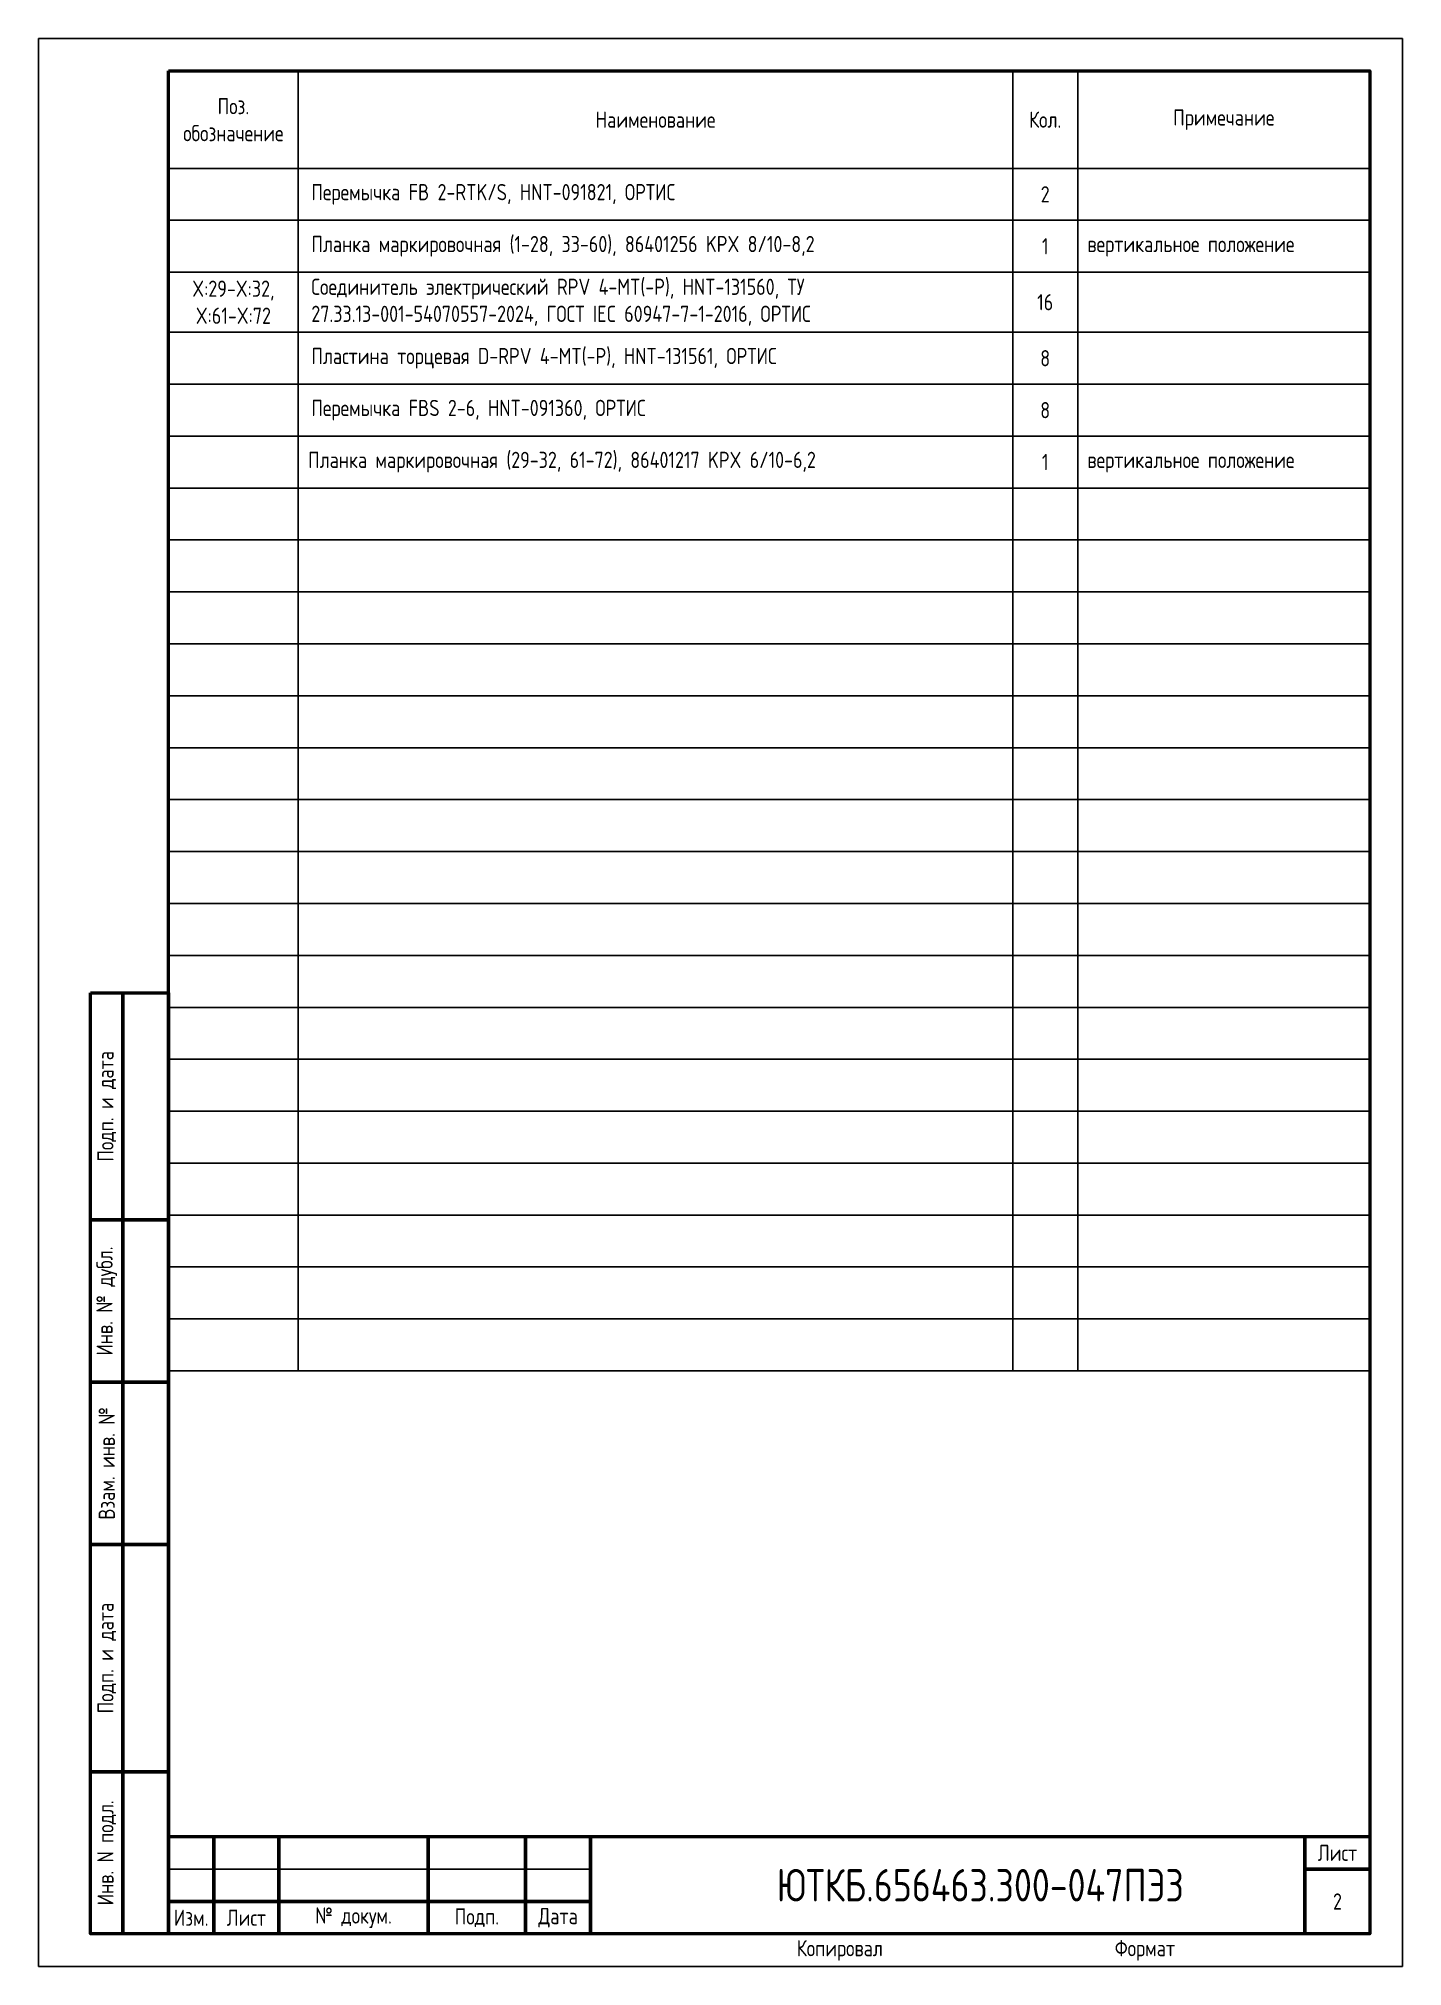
# Paper-space layout 'A4-5' of a CAD drawing. Header units: millimetres. Extents: x -87 to 31, y 22 to 188.
# The model-space entities are those that its viewports show. They can reach past a viewport. Long polylines and large blocks are cut down to what shows.
import ezdxf

# ---------------------------------------------------------------- set-up
doc = ezdxf.new("R2010")
doc.units = ezdxf.units.MM
doc.styles.add('Gost_type_A', font='GOST_A.TTF')

# ---------------------------------------------------------------- blocks, each defined once
blk = doc.blocks.new('Формат_А3')
blk.add_lwpolyline([(-420, 297), (0, 297), (0, 0), (-420, 0)], close=True)
blk = doc.blocks.new('Штамп левый нижний')
at = {"lineweight": 50}
for points in [[(-12, 145), (-7, 145), (-7, 110), (-12, 110)], [(-7, 145), (0, 145), (0, 110), (-7, 110)], [(-12, 110), (-7, 110), (-7, 85), (-12, 85)], [(-7, 110), (0, 110), (0, 85), (-7, 85)], [(-12, 85), (-7, 85), (-7, 60), (-12, 60)], [(-7, 85), (0, 85), (0, 60), (-7, 60)], [(-12, 60), (-7, 60), (-7, 25), (-12, 25)], [(-7, 60), (0, 60), (0, 25), (-7, 25)], [(-12, 25), (-7, 25), (-7, 0), (-12, 0)], [(-7, 25), (0, 25), (0, 0), (-7, 0)]]:
    blk.add_lwpolyline(points, close=True, dxfattribs=at)
at = {"char_height": 2.5, "attachment_point": 5, "rotation": 90, "style": 'Gost_type_A'}
for s, insert, width in [('Подп. и дата', (-9.5, 127.5), 35), ('Инв. № дубл.', (-9.5, 97.5), 25), ('Взам. инв. №', (-9.5, 72.5), 25), ('Подп. и дата', (-9.5, 42.5), 35), ('Инв. N подл.', (-9.5, 12.5), 25)]:
    blk.add_mtext(s, dxfattribs=dict(at, insert=insert, width=width))
blk = doc.blocks.new('Формат_А4')
blk.add_lwpolyline([(0, 297), (0, 0), (-210, 0), (-210, 297)], close=True)
at = {"lineweight": 50}
blk.add_lwpolyline([(-190, 292), (-5, 292), (-5, 5), (-190, 5)], close=True, dxfattribs=at)
blk = doc.blocks.new('Штамп малый нижний')
at = {"lineweight": 50}
for points in [[(-185, 15), (-178, 15), (-178, 5), (-185, 5)], [(-178, 15), (-168, 15), (-168, 5), (-178, 5)], [(-168, 15), (-145, 15), (-145, 5), (-168, 5)], [(-145, 15), (-130, 15), (-130, 5), (-145, 5)], [(-130, 15), (-120, 15), (-120, 5), (-130, 5)], [(-120, 15), (-10, 15), (-10, 0), (-120, 0)], [(-10, 15), (0, 15), (0, 10), (-10, 10)], [(-10, 10), (0, 10), (0, 0), (-10, 0)], [(-185, 5), (-178, 5), (-178, 0), (-185, 0)], [(-178, 5), (-168, 5), (-168, 0), (-178, 0)], [(-168, 5), (-145, 5), (-145, 0), (-168, 0)], [(-145, 5), (-130, 5), (-130, 0), (-145, 0)], [(-130, 5), (-120, 5), (-120, 0), (-130, 0)]]:
    blk.add_lwpolyline(points, close=True, dxfattribs=at)
for points in [[(-185, 15), (-178, 15), (-178, 10), (-185, 10)], [(-178, 15), (-168, 15), (-168, 10), (-178, 10)], [(-168, 15), (-145, 15), (-145, 10), (-168, 10)], [(-145, 15), (-130, 15), (-130, 10), (-145, 10)], [(-130, 15), (-120, 15), (-120, 10), (-130, 10)], [(-185, 10), (-178, 10), (-178, 5), (-185, 5)], [(-178, 10), (-168, 10), (-168, 5), (-178, 5)], [(-168, 10), (-145, 10), (-145, 5), (-168, 5)], [(-145, 10), (-130, 10), (-130, 5), (-145, 5)], [(-130, 10), (-120, 10), (-120, 5), (-130, 5)]]:
    blk.add_lwpolyline(points, close=True)
at = {"char_height": 2.5, "style": 'Gost_type_A'}
for s, insert, width, attachment_point in [('Лист', (-5, 12.5), 10, 5), ('Изм.', (-181.5, 2.5), 7, 5), ('Лист', (-173, 2.5), 10, 5), ('№ докум.', (-156.5, 2.5), 23, 5), ('Подп.', (-137.5, 2.5), 15, 5), ('Дата', (-125, 2.5), 10, 5), ('Копировал', (-75, -2.53), 13.1202, 6), ('Формат', (-30, -2.53), 13.1202, 6)]:
    blk.add_mtext(s, dxfattribs=dict(at, insert=insert, width=width, attachment_point=attachment_point))
blk = doc.blocks.new('*T25')
at = {"color": 0, "lineweight": -2, "transparency": 16777216}
for p, q in [((0, 0), (185, 0)), ((0, 0), (0, -15)), ((20, 0), (20, -15)), ((130, 0), (130, -15)), ((140, 0), (140, -15)), ((185, 0), (185, -15)), ((210, 0), (395, 0)), ((210, 0), (210, -15)), ((230, 0), (230, -15)), ((340, 0), (340, -15)), ((350, 0), (350, -15)), ((395, 0), (395, -15))]:
    blk.add_line(p, q, dxfattribs=at)
at = {"color": 0, "linetype": 'ByBlock', "lineweight": -2, "transparency": 16777216}
for p, q in [((0, -15), (185, -15)), ((0, -15), (0, -228.01)), ((20, -15), (20, -228.01)), ((130, -15), (130, -228.01)), ((140, -15), (140, -87.45)), ((185, -15), (185, -228.01)), ((210, -15), (395, -15)), ((210, -15), (210, -200.25)), ((230, -15), (230, -200.25)), ((340, -15), (340, -200.25)), ((350, -15), (350, -56.25)), ((395, -15), (395, -200.25)), ((210, -23), (395, -23)), ((0, -28.63), (185, -28.63)), ((210, -31), (395, -31)), ((0, -38.06), (185, -38.06)), ((210, -40.25), (395, -40.25)), ((0, -47.45), (185, -47.45)), ((210, -48.25), (395, -48.25)), ((0, -55.45), (185, -55.45)), ((210, -56.25), (395, -56.25)), ((350, -56.25), (350, -64.25)), ((0, -63.45), (185, -63.45)), ((210, -64.25), (395, -64.25)), ((350, -64.25), (350, -72.25)), ((0, -71.45), (185, -71.45)), ((210, -72.25), (395, -72.25)), ((350, -72.25), (350, -80.25)), ((0, -79.45), (185, -79.45)), ((210, -80.25), (395, -80.25)), ((350, -80.25), (350, -96.25)), ((0, -87.45), (185, -87.45)), ((140, -87.45), (140, -160.12)), ((210, -88.25), (395, -88.25)), ((0, -95.45), (185, -95.45)), ((210, -96.25), (395, -96.25)), ((350, -96.25), (350, -104.25)), ((0, -103.45), (185, -103.45)), ((210, -104.25), (395, -104.25)), ((350, -104.25), (350, -200.25)), ((0, -111.45), (185, -111.45)), ((210, -112.25), (395, -112.25)), ((0, -120.12), (185, -120.12)), ((210, -120.25), (395, -120.25)), ((0, -128.12), (185, -128.12)), ((210, -128.25), (395, -128.25)), ((0, -136.12), (185, -136.12)), ((210, -136.25), (395, -136.25)), ((0, -144.12), (185, -144.12)), ((210, -144.25), (395, -144.25)), ((0, -152.12), (185, -152.12)), ((210, -152.25), (395, -152.25)), ((0, -160.12), (185, -160.12)), ((140, -160.12), (140, -228.01)), ((210, -160.25), (395, -160.25)), ((0, -168.12), (185, -168.12)), ((210, -168.25), (395, -168.25)), ((0, -177.55), (185, -177.55)), ((210, -176.25), (395, -176.25)), ((0, -185.55), (185, -185.55)), ((210, -184.25), (395, -184.25)), ((210, -192.25), (395, -192.25)), ((0, -193.55), (185, -193.55)), ((210, -200.25), (395, -200.25)), ((0, -202.6), (185, -202.6)), ((0, -212.01), (185, -212.01)), ((0, -220.01), (185, -220.01)), ((0, -228.01), (185, -228.01))]:
    blk.add_line(p, q, dxfattribs=at)
at = {"transparency": 16777216, "char_height": 2.5, "style": 'Gost_type_A'}
for s, insert, width, attachment_point in [('Поз. обозначение', (10, -7.5), 17, 5), ('Примечание', (162.5, -7.5), 42, 5), ('Поз. обозначение', (220, -7.5), 17, 5), ('Примечание', (372.5, -7.5), 42, 5), ('Наименование', (75, -7.5), 107, 5), ('Кол.', (135, -7.5), 7, 5), ('Наименование', (285, -7.5), 107, 5), ('Кол.', (345, -7.5), 7, 5), ('Перемычка ПС 2-8, 15000020, СТЭЗ ', (21.5, -91.45), 107, 4), ('6', (135, -91.45), 7, 5), ('2', (135, -99.45), 7, 5), ('Планка маркировочная (1-14) (14,12,10,8,6,4,2; 13,11,9,7,5,3,1), 86401256 KPX 8/10-8,2', (21.5, -107.45), 107, 4), ('2', (135, -107.45), 7, 5), ('{\\C256;Блок испытательный, в составе:}', (21.5, -115.78), 107, 4), ('Блок базовый ЭПББ 4+1, 111505, ТУ 27.33.13-001-53942713-2023, ЭПРОМ', (21.5, -124.12), 107, 4), ('10', (135, -124.12), 7, 5), ('Крышка рабочая ЭПРК 4+1, 121505, ТУ 27.33.13-001-53942713-2023, ЭПРОМ', (21.5, -132.12), 107, 4), ('10', (135, -132.12), 7, 5), ('Холостая крышка ЭПХК 4+1, 141505, ТУ 27.33.13-001-53942713-2023, ЭПРОМ', (21.5, -140.12), 107, 4), ('4', (135, -140.12), 7, 5), ('Планка маркировочная (1-10) (2,4.6,8,10; 1,3,5,7,9), 86401256 KPX 8/10-8,2', (21.5, -148.12), 107, 4), ('10', (135, -148.12), 7, 5), ('Планка маркировочная (1-10) (10,8,6,4,2; 9,7,5,3,1), 86401256 KPX 8/10-8,2', (21.5, -156.12), 107, 4), ('10', (135, -156.12), 7, 5)]:
    blk.add_mtext(s, dxfattribs=dict(at, insert=insert, width=width, attachment_point=attachment_point))
at = {"color": 0, "transparency": 16777216, "char_height": 2.5, "style": 'Gost_type_A'}
for s, insert, width, attachment_point in [('{\\C256;Интеллектуальное электронное устройство ЮНИТ-М510-РЗТ-Р102-К101-х-В101-М168.0600-С01.03,\\PНЛПР.656122.602-XXX, ООО Юнител Инжиниринг}', (22, -21.81), 106, 4), ('Перемычка FB 2-RTK/S, HNT-091821, ОРТИС', (232, -19), 106, 4), ('2', (345, -19), 7, 5), ('A1, A2', (10, -21.81), 18, 5), ('2', (135, -21.81), 7, 5), ('{\\C256;Планка маркировочная} (1-28, 33-60), 86401256 KPX 8/10-8,2', (232, -27), 106, 4), ('1', (345, -27), 7, 5), ('вертикальное положение', (351.5, -27), 42, 4), ('Блок интерфейсный ИЧМ ЮНИТ-ИЧМ-СУГР-К, ТУ 27.12.23-609-61775353-2024,     ООО Юнител Инжиниринг', (22, -33.34), 106, 4), ('A1.1, A2.1', (10, -33.34), 18, 5), ('2', (135, -33.34), 7, 5), ('X:29-X:32, X:61-X:72', (220, -35.62), 18, 5), ('Соединитель электрический RPV 4-MT(-P), HNT-131560, ТУ 27.33.13-001-54070557-2024, ГОСТ IEC 60947-7-1-2016, ОРТИС ', (232, -35.62), 106, 4), ('16', (345, -35.62), 7, 5), ('EL1', (10, -42.75), 18, 5), ('Светильник светодиодный ЖКХ-08 Д с кабелем 3 м, 5000 К,\\PТУ 3461-009-01281952-2018, Фокус ', (22, -42.75), 106, 4), ('1', (135, -42.75), 7, 5), ('Пластина торцевая D-RPV 4-MT(-P), HNT-131561, ОРТИС', (232, -44.25), 106, 4), ('8', (345, -44.25), 7, 5), ('HL1', (10, -51.45), 18, 5), ('{\\C256;Лампа СКЛ 14Н-2-Ж-2-220 П Ч IP65 ЯШГК.433137.068 ТУ, Протон-Импульс}', (22, -51.45), 106, 4), ('1', (135, -51.45), 7, 5), ('Перемычка FBS 2-6, HNT-091360, ОРТИС', (232, -52.25), 106, 4), ('8', (345, -52.25), 7, 5), ('R1, R2', (10, -59.45), 18, 5), ('{\\C256;Резистор С5-35В, 16 Вт, 15 кОм, ±10%, ОЖО.467.541 ТУ, Кермет}', (22, -59.45), 106, 4), ('1', (135, -59.45), 7, 5), ('{\\C256;Планка маркировочная} (29-32, 61-72), 86401217 KPX 6/10-6,2', (231.5, -60.25), 107, 4), ('1', (345, -60.25), 7, 5), ('вертикальное положение', (351.5, -60.25), 42, 4), ('SG1, SG7', (10, -67.45), 18, 5), ('{\\C256;Блок испытательный, в составе:}', (22, -67.45), 106, 4), ('{\\C256;Блок базовый ЭПББ 6+1, 111507, ТУ 27.33.13-001-53942713-2023, НПП "ЭПРОМ"}', (22, -75.45), 106, 4), ('2', (135, -75.45), 7, 5), ('{\\C256;Крышка рабочая ЭПРК 6+1, 121507, ТУ 27.33.13-001-53942713-2023, НПП "ЭПРОМ"}', (22, -83.45), 106, 4), ('2', (135, -83.45), 7, 5), ('{\\C256;Планка маркировочная} (1-14) (2,4.6,8,10,12,14; 1,3,5,7,9,11,13){\\C256;, 86401256 KPX 8/10-8,2}', (21.5, -99.45), 107, 4), ('горизонтальное положение', (141.5, -99.45), 42, 4), ('горизонтальное положение', (141.5, -107.45), 42, 4), ('SG2-SG6, SG8-SG12', (10, -115.78), 18, 5), ('горизонтальное положение', (141.5, -148.12), 42, 4), ('горизонтальное положение', (141.5, -156.12), 42, 4), ('SQ1, SQ2', (10, -164.12), 18, 5), ('{\\C256;Выключатель путевой ВВП11-10А313-20У311, ТУ 3428-155-00216823-2005, ВНИИР }', (22, -164.12), 106, 4), ('2', (135, -164.12), 7, 5), ('{\\C256;Блок-приставка конденсаторная ЮНИТ-БК-02, ТУ 27.12.31-601-61775353-2016, }ООО Юнител Инжиниринг', (22, -172.83), 106, 4), ('UZ1, UZ2', (10, -172.83), 18, 5), ('2', (135, -172.83), 7, 5), ('WE1', (10, -181.55), 18, 5), ('Кабель 3м 2х0,75, Фокус', (22, -181.55), 106, 4), ('1', (135, -181.55), 7, 5), ('{\\C256;в составе позиции} EL1', (141.5, -181.55), 42, 4), ('WE2', (10, -189.55), 18, 5), ('Провод ПВСнг(А)-LS 2х0,75, ГОСТ 7399-97', (22, -189.55), 106, 4), ('4', (135, -189.55), 7, 5), ('{\\C256;м}', (141.5, -189.55), 42, 4), ('{\\C256;Патч-корд экранированный, категории 5е, FTP серый PC-FTP-RJ45-Cat.5e-1,5m-LSZH, 8871c, Cabeus}', (22, -198.07), 106, 4), ('WE3, WE4', (10, -198.07), 18, 5), ('2', (135, -198.07), 7, 5), ('X:1-X:28, X:33-X:60', (10, -207.3), 18, 5), ('Соединитель электрический RUT 6-RTK/S, HNT-090374, ТУ 27.33.13-001-54070557-2024, ГОСТ IEC 60947-7-1-2016, ОРТИС', (22, -207.3), 106, 4), ('56', (135, -207.3), 7, 5), ('Пластина торцевая D-RUT 6-RTK, HNT-090665, ОРТИС', (22, -216.01), 106, 4), ('12', (135, -216.01), 7, 5), ('Перемычка коммутационная SB 2-RTK/S, HNT-090979, ОРТИС', (22, -224.01), 106, 4), ('6', (135, -224.01), 7, 5)]:
    blk.add_mtext(s, dxfattribs=dict(at, insert=insert, width=width, attachment_point=attachment_point))
blk = doc.blocks.new('*T30')
at = {"color": 0, "lineweight": -2, "transparency": 16777216}
for p, q in [((0, 0), (185, 0)), ((0, 0), (0, -15)), ((20, 0), (20, -15)), ((130, 0), (130, -15)), ((140, 0), (140, -15)), ((185, 0), (185, -15))]:
    blk.add_line(p, q, dxfattribs=at)
at = {"color": 0, "linetype": 'ByBlock', "lineweight": -2, "transparency": 16777216}
for p, q in [((0, -15), (185, -15)), ((0, -15), (0, -200.25)), ((20, -15), (20, -200.25)), ((130, -15), (130, -200.25)), ((140, -15), (140, -56.25)), ((185, -15), (185, -200.25)), ((0, -23), (185, -23)), ((0, -31), (185, -31)), ((0, -40.25), (185, -40.25)), ((0, -48.25), (185, -48.25)), ((0, -56.25), (185, -56.25)), ((140, -56.25), (140, -64.25)), ((0, -64.25), (185, -64.25)), ((140, -64.25), (140, -72.25)), ((0, -72.25), (185, -72.25)), ((140, -72.25), (140, -80.25)), ((0, -80.25), (185, -80.25)), ((140, -80.25), (140, -96.25)), ((0, -88.25), (185, -88.25)), ((0, -96.25), (185, -96.25)), ((140, -96.25), (140, -104.25)), ((0, -104.25), (185, -104.25)), ((140, -104.25), (140, -200.25)), ((0, -112.25), (185, -112.25)), ((0, -120.25), (185, -120.25)), ((0, -128.25), (185, -128.25)), ((0, -136.25), (185, -136.25)), ((0, -144.25), (185, -144.25)), ((0, -152.25), (185, -152.25)), ((0, -160.25), (185, -160.25)), ((0, -168.25), (185, -168.25)), ((0, -176.25), (185, -176.25)), ((0, -184.25), (185, -184.25)), ((0, -192.25), (185, -192.25)), ((0, -200.25), (185, -200.25))]:
    blk.add_line(p, q, dxfattribs=at)
at = {"transparency": 16777216, "char_height": 2.5, "attachment_point": 5, "style": 'Gost_type_A'}
for s, insert, width in [('Поз. обозначение', (10, -7.5), 17), ('Примечание', (162.5, -7.5), 42), ('Наименование', (75, -7.5), 107), ('Кол.', (135, -7.5), 7)]:
    blk.add_mtext(s, dxfattribs=dict(at, insert=insert, width=width))
at = {"color": 0, "transparency": 16777216, "char_height": 2.5, "style": 'Gost_type_A'}
for s, insert, width, attachment_point in [('Перемычка FB 2-RTK/S, HNT-091821, ОРТИС', (22, -19), 106, 4), ('2', (135, -19), 7, 5), ('{\\C256;Планка маркировочная} (1-28, 33-60), 86401256 KPX 8/10-8,2', (22, -27), 106, 4), ('1', (135, -27), 7, 5), ('вертикальное положение', (141.5, -27), 42, 4), ('X:29-X:32, X:61-X:72', (10, -35.62), 18, 5), ('Соединитель электрический RPV 4-MT(-P), HNT-131560, ТУ 27.33.13-001-54070557-2024, ГОСТ IEC 60947-7-1-2016, ОРТИС ', (22, -35.62), 106, 4), ('16', (135, -35.62), 7, 5), ('Пластина торцевая D-RPV 4-MT(-P), HNT-131561, ОРТИС', (22, -44.25), 106, 4), ('8', (135, -44.25), 7, 5), ('Перемычка FBS 2-6, HNT-091360, ОРТИС', (22, -52.25), 106, 4), ('8', (135, -52.25), 7, 5), ('{\\C256;Планка маркировочная} (29-32, 61-72), 86401217 KPX 6/10-6,2', (21.5, -60.25), 107, 4), ('1', (135, -60.25), 7, 5), ('вертикальное положение', (141.5, -60.25), 42, 4)]:
    blk.add_mtext(s, dxfattribs=dict(at, insert=insert, width=width, attachment_point=attachment_point))

msp = doc.modelspace()

# ---------------------------------------------------------------- block references
at = {"color": 1}
for name, p in [('Формат_А4', (-210, 0)), ('Формат_А4', (0, 0)), ('Формат_А3', (420, 0)), ('Штамп левый нижний', (-190, 5)), ('Штамп малый нижний', (-5, 5))]:
    msp.add_blockref(name, p, dxfattribs=at)
for name, p in [('*T25', (-400, 292)), ('*T30', (-190, 292))]:
    msp.add_blockref(name, p)

# ---------------------------------------------------------------- texts
at = {"attachment_point": 5, "style": 'Gost_type_A'}
for s, insert, char_height, width in [('ЮТКБ.656463.300-047ПЭ3', (-65, 12.5), 5, 120), ('2', (-10, 10), 2.5, 10)]:
    msp.add_mtext(s, dxfattribs=dict(at, insert=insert, char_height=char_height, width=width))

psp = doc.layouts.new('A4-5')

# ---------------------------------------------------------------- viewports
at = {"layer": '0'}
psp.add_viewport(center=(-27.88, 105.01), size=(117.59, 166.304), view_center_point=(-105, 148.5), view_height=297, dxfattribs=at)

doc.saveas('drawing.dxf')
